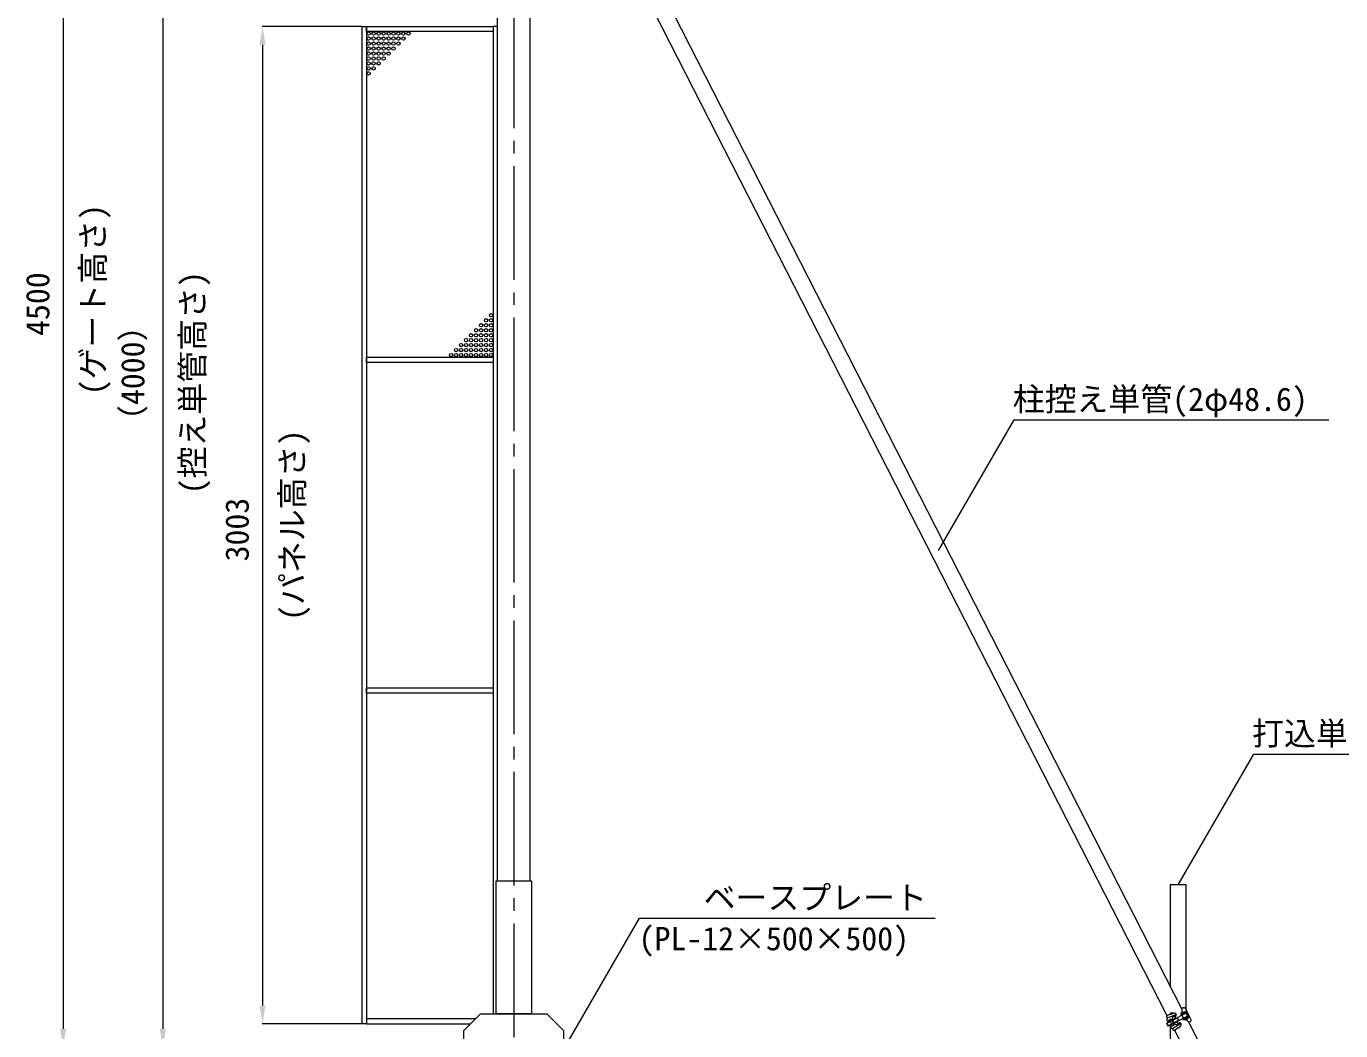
# Model space of a CAD drawing. Units: millimetres, scale not verified. Extents: x 54697 to 74822, y -14438 to 14438.
# Drawn here: x 67880 to 71837, y 3774 to 6798 of the extents above; entities that cross this region are included whole.
import ezdxf
from ezdxf.enums import TextEntityAlignment as Align

# ---------------------------------------------------------------- set-up
doc = ezdxf.new("R2010")
doc.units = ezdxf.units.MM
doc.header["$LTSCALE"] = 38
doc.linetypes.add('CHAIN2', pattern=[12, 9, -1, 1, -1])
for name, color, linetype, lineweight in [('0-2_ACCG-3018', 7, 'Continuous', 18), ('0-B_寸法', 3, 'Continuous', 18), ('0-E_単管', 7, 'Continuous', 18), ('0-F_単管ｸﾗﾝﾌﾟ', 7, 'Continuous', 18), ('1-4_通芯', 1, 'CHAIN2', 18), ('1-7_標準ﾊﾟﾈﾙ', 7, 'Continuous', 18), ('1-8_標準柱', 7, 'Continuous', 18), ('1-9_文字', 7, 'Continuous', 18)]:
    doc.layers.add(name, color=color, linetype=linetype, lineweight=lineweight)
doc.styles.add('ＭＳ ゴシック', font='')
doc.styles.get('ＭＳ ゴシック').set_extended_font_data('MS Gothic')

msp = doc.modelspace()

# ---------------------------------------------------------------- linework, layer by layer
at = {"layer": '0-2_ACCG-3018'}
for centre in [(68910.66, 6775.59), (68910.66, 6760.59), (68925.66, 6775.59), (68925.66, 6760.59), (68940.66, 6775.59), (68940.66, 6760.59), (68955.66, 6775.59), (68955.66, 6760.59), (68970.66, 6775.59), (68970.66, 6760.59), (68985.66, 6775.59), (68985.66, 6760.59), (69000.66, 6775.59), (69000.66, 6760.59), (69015.66, 6775.59), (69015.66, 6760.59), (69030.66, 6775.59), (68910.66, 6745.59), (68910.66, 6730.59), (68925.66, 6745.59), (68925.66, 6730.59), (68940.66, 6745.59), (68940.66, 6730.59), (68955.66, 6745.59), (68955.66, 6730.59), (68970.66, 6745.59), (68970.66, 6730.59), (68985.66, 6745.59), (68985.66, 6730.59), (69000.66, 6745.59), (68910.66, 6715.59), (68910.66, 6700.59), (68910.66, 6685.59), (68925.66, 6715.59), (68925.66, 6700.59), (68925.66, 6685.59), (68940.66, 6715.59), (68940.66, 6700.59), (68940.66, 6685.59), (68955.66, 6715.59), (68955.66, 6700.59), (68970.66, 6715.59), (68910.66, 6670.59), (68910.66, 6655.59), (68925.66, 6670.59), (69249.15, 5897.61), (69264.15, 5912.61), (69264.15, 5897.61), (69279.15, 5927.61), (69279.15, 5912.61), (69279.15, 5897.61), (69204.15, 5852.61), (69219.15, 5867.61), (69219.15, 5852.61), (69234.15, 5882.61), (69234.15, 5867.61), (69234.15, 5852.61), (69249.15, 5882.61), (69249.15, 5867.61), (69249.15, 5852.61), (69264.15, 5882.61), (69264.15, 5867.61), (69264.15, 5852.61), (69279.15, 5882.61), (69279.15, 5867.61), (69279.15, 5852.61), (69174.15, 5822.61), (69189.15, 5837.61), (69189.15, 5822.61), (69204.15, 5837.61), (69204.15, 5822.61), (69219.15, 5837.61), (69219.15, 5822.61), (69234.15, 5837.61), (69234.15, 5822.61), (69249.15, 5837.61), (69249.15, 5822.61), (69264.15, 5837.61), (69264.15, 5822.61), (69279.15, 5837.61), (69279.15, 5822.61), (69159.15, 5807.61), (69174.15, 5807.61), (69189.15, 5807.61), (69204.15, 5807.61), (69219.15, 5807.61), (69234.15, 5807.61), (69249.15, 5807.61), (69264.15, 5807.61), (69279.15, 5807.61)]:
    msp.add_circle(centre, 5.01, dxfattribs=at)
at = {"layer": '0-B_寸法'}
for p, q in [((67991.4, 8169.51), (67991.4, 3779.49)), ((68291.4, 7669.5), (68291.4, 3779.49)), ((68890.41, 6797.1), (68590.41, 6797.1)), ((68591.4, 6742.11), (68591.4, 3849.09)), ((68890.41, 3794.1), (68590.41, 3794.1))]:
    msp.add_line(p, q, dxfattribs=at)
at = {"layer": '0-B_寸法', "color": 91}
for points in [[(68582.22, 6742.11), (68591.4, 6797.1), (68600.58, 6742.11)], [(68582.22, 3849.09), (68591.4, 3794.1), (68600.58, 3849.09)], [(67982.22, 3779.49), (67991.4, 3724.5), (68000.58, 3779.49)], [(68282.22, 3779.49), (68291.4, 3724.5), (68300.58, 3779.49)]]:
    msp.add_solid(points, dxfattribs=at)
at = {"layer": '0-E_単管'}
for p, q in [((71314.65, 3818.49), (69338.46, 7687.71)), ((69381.66, 7710), (71358.96, 3838.56))]:
    msp.add_line(p, q, dxfattribs=at)
for points in [[(71371.71, 3835.59), (71371.71, 4212.51), (71323.11, 4212.51), (71323.11, 3908.76)], [(71378.58, 3800.1), (71408.7, 3741.15), (71365.41, 3719.04), (71336.34, 3775.98)], [(71323.11, 3790.41), (71323.11, 2212.5), (71371.71, 2212.5), (71371.71, 3722.25)]]:
    msp.add_lwpolyline(points, dxfattribs=at)
at = {"layer": '0-F_単管ｸﾗﾝﾌﾟ'}
for p, q in [((71362.77, 3842.1), (71358.3, 3839.82)), ((71385.87, 3807.84), (71369.49, 3839.91)), ((71311.83, 3816.93), (71314.83, 3811.05)), ((71320.44, 3800.28), (71313, 3796.47)), ((71321.61, 3799.74), (71314.32, 3796.02)), ((71325.84, 3808.65), (71319.33, 3805.29)), ((71321.88, 3823.17), (71322.45, 3822.09)), ((71329.5, 3804.84), (71324.01, 3802.08)), ((71330.55, 3806.55), (71330.1, 3807.45)), ((71371.2, 3826.2), (71330.4, 3805.35)), ((71339.31, 3811.02), (71330.55, 3806.55)), ((71345.58, 3811.98), (71331, 3804.54)), ((71331.84, 3814.92), (71340.3, 3821.31)), ((71349.27, 3804.9), (71334.69, 3797.43)), ((71375.76, 3817.29), (71335.02, 3796.47)), ((71344.77, 3800.34), (71336.01, 3795.87)), ((71336.58, 3816.42), (71339.31, 3811.02)), ((71337.18, 3815.22), (71340.33, 3817.59)), ((71340.72, 3824.1), (71341.5, 3822.6)), ((71344.44, 3812.52), (71345.58, 3811.98)), ((71347.53, 3794.94), (71344.77, 3800.34)), ((71348.97, 3803.61), (71349.24, 3804.87)), ((71369.94, 3830.25), (71355.33, 3823.68)), ((71355.33, 3823.68), (71356.62, 3820.77)), ((71371.26, 3827.34), (71356.62, 3820.77)), ((71360.28, 3826.05), (71360.34, 3825.96)), ((71361.81, 3823.11), (71362.5, 3821.73)), ((71362.83, 3808.65), (71376.72, 3816.66)), ((71362.83, 3808.65), (71364.42, 3805.89)), ((71364.42, 3805.89), (71378.31, 3813.87)), ((71365.65, 3828.78), (71365.83, 3828.42)), ((71367.03, 3812.85), (71367.72, 3811.47)), ((71367.27, 3825.57), (71367.84, 3824.46)), ((71371.2, 3826.2), (71375.76, 3817.29)), ((71372.37, 3815.58), (71372.94, 3814.47)), ((71372.55, 3826.89), (71377.11, 3817.98)), ((71374.56, 3811.26), (71374.38, 3811.62)), ((71379.24, 3798.84), (71383.68, 3801.12)), ((71313, 3796.47), (71312.76, 3794.82)), ((71312.76, 3794.82), (71316.06, 3788.31)), ((71313, 3796.47), (71317.56, 3787.56)), ((71317.56, 3787.56), (71316.06, 3788.31)), ((71325, 3791.37), (71317.56, 3787.56)), ((71325.24, 3792.6), (71317.95, 3788.88)), ((71328.39, 3787.5), (71334.96, 3790.83)), ((71333.97, 3795.96), (71328.57, 3793.17)), ((71333.43, 3774.63), (71330.43, 3780.51)), ((71336.01, 3795.87), (71336.46, 3794.97)), ((71343.57, 3792), (71353.68, 3795.12)), ((71346.9, 3796.17), (71350.68, 3797.34)), ((71356.2, 3793.83), (71355.42, 3795.33))]:
    msp.add_line(p, q, dxfattribs=at)
for points in [[(71326.44, 3823.56), (71330.91, 3825.84), (71331.24, 3826.83), (71330.79, 3827.73), (71329.8, 3828.06), (71322.21, 3824.19), (71321.88, 3823.17)], [(71347.38, 3782.58), (71352.51, 3785.22), (71352.09, 3783.87), (71344.95, 3780.21), (71343.96, 3780.27)]]:
    msp.add_lwpolyline(points, dxfattribs=at)
for points in [[(71358.39, 3825.36), (71358.51, 3825.12), (71367.42, 3829.68), (71367.3, 3829.89), (71366.28, 3830.22), (71358.72, 3826.35)], [(71368.26, 3806.07), (71367.78, 3806.97), (71368.11, 3807.96), (71375.7, 3811.83), (71376.69, 3811.5), (71377.14, 3810.63), (71376.81, 3809.61), (71369.25, 3805.74)]]:
    msp.add_lwpolyline(points, close=True, dxfattribs=at)
for centre, radius, start, end in [((71347.47, 3833.49), 12.57, 308.712, 30.261), ((71365.05, 3837.63), 5.01, 27.055, 117.055), ((71352.24, 3747.18), 80.61, 101.478, 120.09), ((71318.58, 3806.4), 5.58, 133.427, 206.443), ((71319.57, 3807.45), 6.93, 210.433, 268.243), ((71314.41, 3810.81), 0.51, 313.427, 27.055), ((71421.48, 3587.16), 247.98, 109.041, 115.472), ((71311.35, 3802.65), 8.37, 338.593, 18.489), ((71326.11, 3810.18), 8.37, 215.622, 255.518), ((71338.98, 3804.09), 15.09, 187.704, 226.406), ((71329.83, 3810.39), 5.55, 204.621, 266.518), ((71307.99, 3788.13), 28.23, 13.481, 40.643), ((71335.47, 3810.15), 6, 127.038, 206.777), ((71339.79, 3804.45), 10.29, 177.816, 235.692), ((71337.15, 3822.27), 3.99, 27.055, 107.644), ((71338.35, 3817.35), 2.01, 127.038, 207.055), ((71339.1, 3822.9), 2.01, 307.038, 27.055), ((71337.93, 3820.77), 3.99, 307.038, 27.055), ((71322.06, 3795.3), 28.23, 17.175, 37.59), ((71322.6, 3795.57), 28.23, 19.238, 35.523), ((71352.78, 3811.17), 10.26, 357.826, 56.284), ((71367.75, 3793.77), 12.57, 88.319, 105.398), ((71371.65, 3826.44), 4.2, 27.055, 114.193), ((71367.75, 3793.77), 12.57, 23.849, 79.637), ((71371.65, 3826.44), 0.99, 27.055, 114.193), ((71376.21, 3817.53), 0.99, 299.918, 27.055), ((71376.21, 3817.53), 4.2, 299.918, 27.055), ((71381.4, 3805.59), 5.01, 297.055, 27.055), ((71330.28, 3786.45), 6.93, 145.868, 203.678), ((71320.14, 3780.57), 10.8, 39.944, 70.43), ((71328.87, 3786.24), 5.58, 207.668, 280.683), ((71338.89, 3790.14), 10.8, 163.681, 194.166), ((71329.98, 3780.27), 0.51, 27.055, 100.683), ((70861.17, 4602.75), 946.71, 299.714, 301.444), ((71340.45, 3792.99), 7.14, 155.444, 202.404), ((71300.64, 3848.25), 80.61, 294.021, 312.632), ((71341.8, 3797.73), 6, 207.334, 287.073), ((71349.33, 3795.87), 2.01, 207.055, 287.073), ((71351.85, 3793.5), 3.99, 27.055, 107.073), ((71354.25, 3793.2), 2.01, 27.055, 107.073), ((71352.63, 3792), 3.99, 306.466, 27.055)]:
    msp.add_arc(centre, radius, start, end, dxfattribs=at)
at = {"layer": '1-4_通芯'}
msp.add_line((69347.4, 9112.5), (69347.4, 2219.04), dxfattribs=at)
at = {"layer": '1-7_標準ﾊﾟﾈﾙ'}
for points in [[(68891.4, 6797.1), (68904.66, 6797.1), (68904.66, 3794.1), (68891.4, 3794.1)], [(68904.66, 6797.1), (69285.15, 6797.1), (69285.15, 6781.59), (68904.66, 6781.59)], [(68904.66, 5801.61), (69285.15, 5801.61), (69285.15, 5785.59), (68904.66, 5785.59)], [(68904.66, 4805.61), (69285.15, 4805.61), (69285.15, 4789.59), (68904.66, 4789.59)]]:
    msp.add_lwpolyline(points, close=True, dxfattribs=at)
for points in [[(69297.39, 6797.1), (69285.15, 6797.1), (69285.15, 3824.49)], [(69232.5, 3809.61), (68904.66, 3809.61), (68904.66, 3794.1), (69216.99, 3794.1)]]:
    msp.add_lwpolyline(points, dxfattribs=at)
at = {"layer": '1-8_標準柱'}
for p, q in [((69297.39, 7674.51), (69297.39, 4224.51)), ((69397.41, 4224.51), (69397.41, 7572.3))]:
    msp.add_line(p, q, dxfattribs=at)
for points in [[(69294.21, 4224.51), (69400.59, 4224.51), (69400.59, 3824.49), (69294.21, 3824.49)], [(69247.41, 3824.49), (69447.39, 3824.49), (69497.4, 3774.51), (69497.4, 3724.5), (69197.4, 3724.5), (69197.4, 3774.51)]]:
    msp.add_lwpolyline(points, close=True, dxfattribs=at)
at = {"layer": '1-9_文字'}
for p, q in [((70625.79, 5218.95), (70853.34, 5613.12)), ((70853.34, 5613.12), (70853.7, 5613.12)), ((70853.7, 5613.12), (71800.74, 5613.12)), ((71347.41, 4212.51), (71574.96, 4606.65)), ((71574.96, 4606.65), (71575.32, 4606.65)), ((71575.32, 4606.65), (72417.96, 4606.65)), ((69498.27, 3718.5), (69725.85, 4112.67)), ((69725.85, 4112.67), (69726.21, 4112.67)), ((69726.21, 4112.67), (70616.13, 4112.67))]:
    msp.add_line(p, q, dxfattribs=at)

# ---------------------------------------------------------------- texts
at = {"layer": '0-B_寸法', "style": 'ＭＳ ゴシック'}
for s, p in [('(ゲート高さ)', (68136.99, 5686.5)), ('4500', (67971, 5865.42)), ('(控え単管高さ)', (68436.99, 5388.51)), ('（4000）', (68257.14, 5561.07)), ('(パネル高さ)', (68736.99, 5007.6)), ('3003', (68571, 5186.52))]:
    msp.add_text(s, height=70.38, rotation=90, dxfattribs=at).set_placement(p, align=Align.BOTTOM_LEFT)
at = {"layer": '1-9_文字', "style": 'ＭＳ ゴシック'}
for s, p in [('柱控え単管(2φ48.6)\u3000', (70849.59, 5618.52)), ('打込単管(2φ48.6)', (71569.92, 4612.05)), ('\u3000\u3000ベースプレート\u3000\u3000', (69727.2, 4118.07)), ('(PL-12×500×500)', (69723.48, 3994.59))]:
    msp.add_text(s, height=70.38, dxfattribs=at).set_placement(p, align=Align.BOTTOM_LEFT)

doc.saveas('drawing.dxf')
